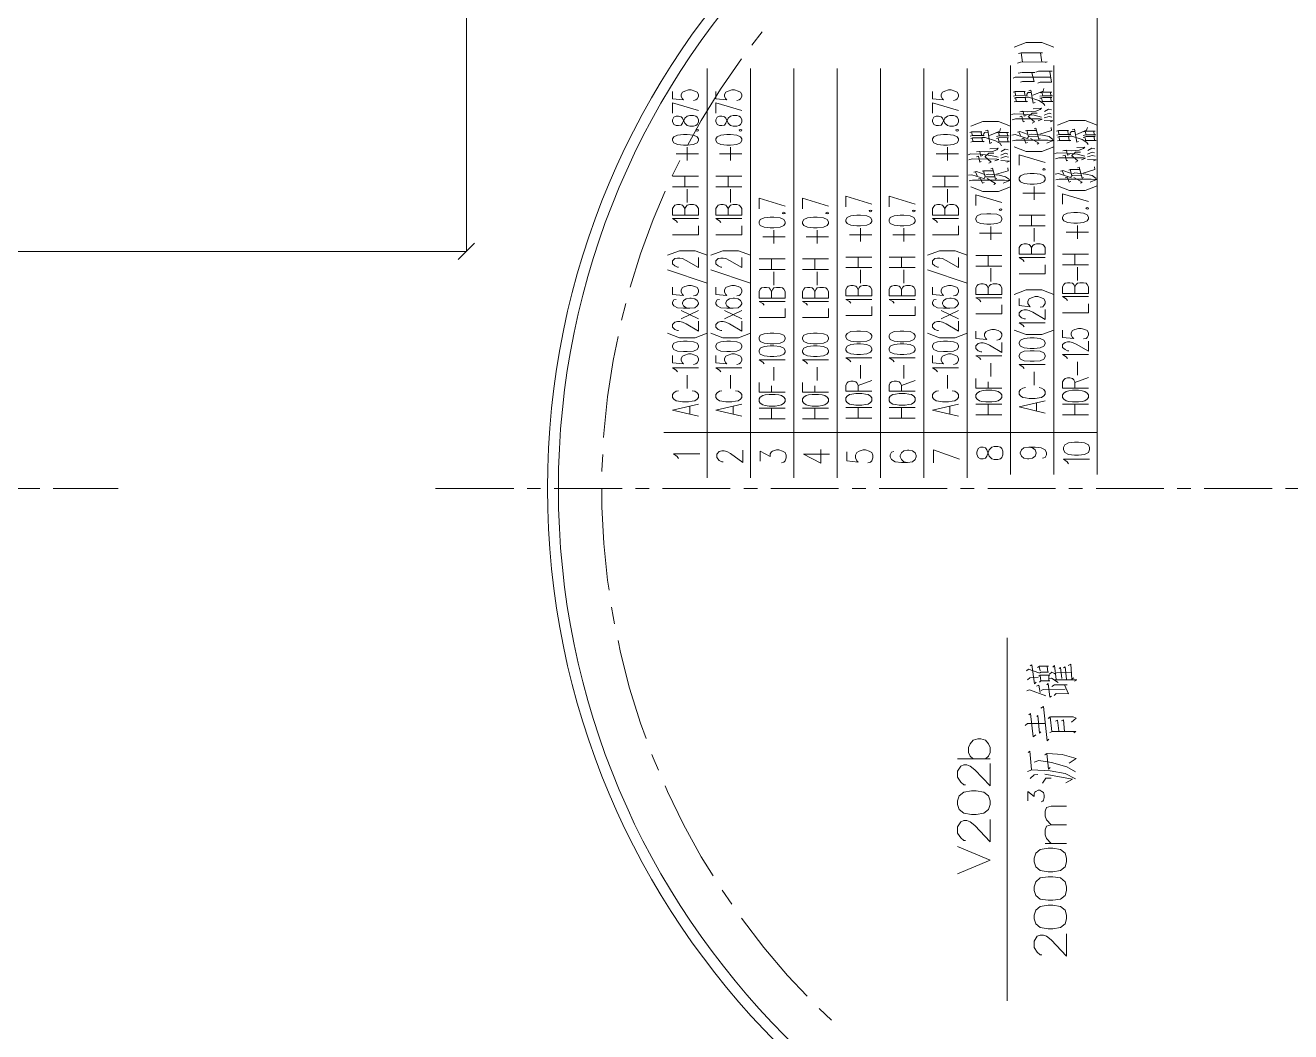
# Model space of a CAD drawing. Header units: millimetres. Extents: x 261 to 114907, y 32 to 1998430.
# Drawn here: x 53020 to 64702, y 1943283 to 1952578 of the extents above; entities that cross this region are included whole.
import ezdxf

# ---------------------------------------------------------------- set-up
doc = ezdxf.new("R2010")
doc.units = ezdxf.units.MM

msp = doc.modelspace()

# ---------------------------------------------------------------- linework, layer by layer
at = {"color": 0, "lineweight": 0}
for points in [[(62916, 1952208), (62916, 1956822)], [(57092, 1954542), (57092, 1950488)], [(59823, 1952518), (59727, 1952393)], [(62516, 1952376), (62405, 1952419), (62260, 1952419), (62150, 1952376)], [(59631, 1952268), (59439, 1951989), (59261, 1951700), (59134, 1951469)], [(62226, 1952237), (62213, 1952323), (62188, 1952317), (62216, 1952323), (62412, 1952323), (62393, 1952323), (62405, 1952239)], [(59315, 1948399), (59315, 1952179)], [(59715, 1948399), (59715, 1952179)], [(60115, 1948399), (60115, 1952179)], [(60515, 1948399), (60515, 1952179)], [(60915, 1948399), (60915, 1952179)], [(61315, 1948399), (61315, 1952179)], [(61715, 1948399), (61715, 1952179)], [(62116, 1948429), (62116, 1952208)], [(62207, 1952239), (62179, 1952229)], [(62223, 1952143), (62185, 1952136)], [(62207, 1952239), (62453, 1952241), (62440, 1952235)], [(62223, 1952143), (62339, 1952141)], [(62226, 1952060), (62333, 1952060), (62314, 1952140)], [(62349, 1952144), (62374, 1952153), (62500, 1952153)], [(62478, 1952150), (62494, 1952054)], [(62516, 1948429), (62516, 1952208)], [(62916, 1948429), (62916, 1952208)], [(62141, 1952089), (62160, 1952098), (62481, 1952098)], [(62226, 1952060), (62207, 1952054)], [(62390, 1952054), (62367, 1952045)], [(62390, 1952054), (62494, 1952054)], [(58995, 1951966), (58995, 1951899), (59098, 1951889), (59086, 1951899), (59075, 1951920), (59075, 1951940), (59086, 1951961), (59109, 1951971), (59143, 1951981), (59166, 1951981), (59200, 1951971), (59223, 1951961), (59235, 1951940), (59235, 1951920), (59223, 1951899), (59212, 1951889), (59189, 1951884)], [(59395, 1951966), (59395, 1951899), (59498, 1951889), (59486, 1951899), (59475, 1951920), (59475, 1951940), (59486, 1951961), (59509, 1951971), (59544, 1951981), (59566, 1951981), (59601, 1951971), (59624, 1951961), (59635, 1951940), (59635, 1951920), (59624, 1951899), (59612, 1951889), (59589, 1951884)], [(61395, 1951966), (61395, 1951899), (61498, 1951889), (61487, 1951899), (61475, 1951920), (61475, 1951940), (61487, 1951961), (61510, 1951971), (61544, 1951981), (61567, 1951981), (61601, 1951971), (61624, 1951961), (61635, 1951940), (61635, 1951920), (61624, 1951899), (61612, 1951889), (61590, 1951884)], [(62157, 1951964), (62141, 1951960), (62160, 1951966), (62251, 1951966), (62244, 1951966), (62248, 1951932)], [(62166, 1951930), (62144, 1951925)], [(62163, 1951908), (62150, 1951905), (62166, 1951911), (62257, 1951911), (62251, 1951911), (62257, 1951878)], [(62157, 1951964), (62166, 1951929)], [(62163, 1951908), (62172, 1951875)], [(62166, 1951930), (62273, 1951932), (62263, 1951929)], [(62282, 1951914), (62251, 1951914)], [(62263, 1951940), (62279, 1951957), (62304, 1951956)], [(62282, 1951914), (62377, 1951882), (62421, 1951857), (62434, 1951837)], [(62342, 1951865), (62326, 1951858), (62304, 1951979), (62285, 1951973)], [(62323, 1951932), (62418, 1951970), (62424, 1951995)], [(62412, 1951928), (62386, 1951922)], [(62402, 1951906), (62386, 1951904), (62415, 1951912), (62497, 1951911), (62487, 1951909), (62491, 1951875)], [(62415, 1951926), (62405, 1951957), (62390, 1951954), (62412, 1951959), (62497, 1951959), (62484, 1951959), (62487, 1951928)], [(62402, 1951906), (62412, 1951874)], [(62412, 1951928), (62503, 1951928), (62487, 1951923)], [(58995, 1951765), (58995, 1951863), (59235, 1951791)], [(59395, 1951765), (59395, 1951863), (59635, 1951791)], [(61395, 1951765), (61395, 1951863), (61635, 1951791)], [(62166, 1951875), (62150, 1951871)], [(62166, 1951875), (62273, 1951875), (62263, 1951872)], [(62260, 1951745), (62241, 1951739), (62232, 1951783), (62201, 1951780), (62229, 1951784), (62276, 1951780), (62349, 1951784), (62390, 1951800), (62402, 1951814), (62326, 1951808)], [(62506, 1951874), (62405, 1951874)], [(62431, 1951782), (62465, 1951804), (62494, 1951797)], [(62116, 1951646), (62005, 1951688), (61860, 1951688), (61750, 1951646)], [(62150, 1951760), (62125, 1951753)], [(62163, 1951715), (62131, 1951706)], [(62150, 1951760), (62235, 1951758), (62333, 1951748), (62402, 1951730)], [(62163, 1951715), (62390, 1951714), (62409, 1951711), (62371, 1951696)], [(62244, 1951691), (62232, 1951685), (62220, 1951739), (62201, 1951733)], [(62336, 1951685), (62279, 1951736)], [(62317, 1951767), (62285, 1951740)], [(62317, 1951767), (62361, 1951766)], [(62336, 1951685), (62317, 1951675)], [(62472, 1951767), (62427, 1951749)], [(62472, 1951736), (62427, 1951722)], [(62506, 1951695), (62427, 1951699)], [(62472, 1951767), (62491, 1951759)], [(62472, 1951736), (62497, 1951729)], [(62506, 1951695), (62481, 1951685)], [(62916, 1951656), (62805, 1951698), (62660, 1951698), (62550, 1951656)], [(61756, 1951594), (61741, 1951589), (61760, 1951595), (61851, 1951595), (61845, 1951595), (61848, 1951561)], [(61766, 1951560), (61744, 1951554)], [(61756, 1951594), (61766, 1951558)], [(61766, 1951560), (61873, 1951561), (61864, 1951558)], [(61864, 1951570), (61879, 1951587), (61905, 1951585)], [(61942, 1951495), (61926, 1951487), (61905, 1951608), (61886, 1951602)], [(61923, 1951561), (62018, 1951599), (62024, 1951625)], [(62011, 1951557), (61986, 1951551)], [(62015, 1951555), (62005, 1951587), (61989, 1951584), (62011, 1951588), (62097, 1951588), (62084, 1951588), (62087, 1951557)], [(62011, 1951557), (62103, 1951557), (62087, 1951553)], [(62160, 1951569), (62128, 1951564)], [(62160, 1951569), (62279, 1951529)], [(62207, 1951559), (62194, 1951594), (62179, 1951592), (62201, 1951597), (62270, 1951573)], [(62267, 1951606), (62254, 1951602), (62270, 1951606), (62358, 1951606)], [(62267, 1951606), (62282, 1951550)], [(62289, 1951550), (62273, 1951543)], [(62311, 1951574), (62289, 1951567)], [(62289, 1951550), (62371, 1951549)], [(62311, 1951574), (62412, 1951564), (62472, 1951550), (62506, 1951524)], [(62377, 1951527), (62349, 1951628), (62333, 1951623)], [(62386, 1951573), (62494, 1951606), (62491, 1951633)], [(62556, 1951604), (62541, 1951600), (62559, 1951605), (62651, 1951605), (62645, 1951605), (62648, 1951571)], [(62566, 1951570), (62544, 1951564)], [(62563, 1951547), (62550, 1951545), (62566, 1951550), (62657, 1951550), (62651, 1951550), (62657, 1951518)], [(62556, 1951604), (62566, 1951569)], [(62563, 1951547), (62572, 1951515)], [(62566, 1951570), (62673, 1951571), (62664, 1951569)], [(62683, 1951553), (62651, 1951553)], [(62664, 1951580), (62679, 1951597), (62705, 1951596)], [(62683, 1951553), (62777, 1951522), (62821, 1951496), (62834, 1951477)], [(62742, 1951505), (62727, 1951498), (62705, 1951618), (62686, 1951613)], [(62724, 1951571), (62818, 1951610), (62825, 1951635)], [(62812, 1951567), (62787, 1951561)], [(62802, 1951546), (62787, 1951543), (62815, 1951552), (62897, 1951550), (62887, 1951549), (62890, 1951515)], [(62815, 1951566), (62806, 1951597), (62790, 1951594), (62812, 1951599), (62897, 1951599), (62884, 1951599), (62887, 1951567)], [(62802, 1951546), (62812, 1951513)], [(62812, 1951567), (62903, 1951567), (62887, 1951563)], [(59132, 1951328), (59132, 1951452)], [(59532, 1951328), (59532, 1951452)], [(61533, 1951328), (61533, 1951452)], [(61763, 1951537), (61750, 1951534), (61766, 1951540), (61857, 1951540), (61851, 1951540), (61857, 1951507)], [(61766, 1951505), (61750, 1951500)], [(61763, 1951537), (61772, 1951505)], [(61766, 1951505), (61873, 1951505), (61864, 1951502)], [(61860, 1951374), (61842, 1951368), (61832, 1951412), (61801, 1951409), (61829, 1951414), (61876, 1951409), (61948, 1951414), (61989, 1951429), (62002, 1951443), (61926, 1951438)], [(61883, 1951543), (61851, 1951543)], [(61883, 1951543), (61977, 1951511), (62021, 1951486), (62034, 1951466)], [(62002, 1951536), (61986, 1951533), (62015, 1951541), (62097, 1951540), (62087, 1951539), (62090, 1951505)], [(62002, 1951536), (62011, 1951503)], [(62106, 1951503), (62005, 1951503)], [(62030, 1951411), (62065, 1951433), (62093, 1951427)], [(62166, 1951518), (62134, 1951512)], [(62150, 1951455), (62260, 1951414), (62405, 1951414), (62516, 1951455)], [(62166, 1951518), (62459, 1951518), (62509, 1951515), (62450, 1951490)], [(62273, 1951495), (62257, 1951490), (62238, 1951535), (62220, 1951530)], [(62377, 1951488), (62301, 1951532)], [(62377, 1951488), (62361, 1951480)], [(62377, 1951527), (62390, 1951533)], [(62566, 1951515), (62550, 1951511)], [(62566, 1951515), (62673, 1951515), (62664, 1951512)], [(62660, 1951384), (62642, 1951379), (62632, 1951423), (62600, 1951420), (62629, 1951424), (62676, 1951420), (62749, 1951424), (62790, 1951440), (62802, 1951454), (62727, 1951448)], [(62906, 1951513), (62806, 1951513)], [(62831, 1951421), (62865, 1951444), (62893, 1951437)], [(59062, 1951329), (58993, 1951188)], [(59029, 1951390), (59235, 1951390)], [(59429, 1951390), (59635, 1951390)], [(61430, 1951390), (61635, 1951390)], [(61750, 1951390), (61725, 1951383)], [(61763, 1951344), (61731, 1951336)], [(61750, 1951390), (61835, 1951387), (61933, 1951377), (62002, 1951360)], [(61763, 1951344), (61989, 1951343), (62008, 1951340), (61970, 1951326)], [(61845, 1951320), (61832, 1951315), (61819, 1951368), (61801, 1951363)], [(61936, 1951315), (61879, 1951365)], [(61917, 1951397), (61886, 1951370)], [(61917, 1951397), (61961, 1951396)], [(61936, 1951315), (61917, 1951305)], [(62071, 1951397), (62027, 1951378)], [(62071, 1951365), (62027, 1951352)], [(62106, 1951324), (62027, 1951329)], [(62071, 1951397), (62090, 1951388)], [(62071, 1951365), (62097, 1951359)], [(62106, 1951324), (62081, 1951315)], [(62195, 1951286), (62195, 1951383), (62435, 1951312)], [(62550, 1951400), (62525, 1951393)], [(62563, 1951355), (62531, 1951346)], [(62550, 1951400), (62635, 1951397), (62733, 1951387), (62802, 1951370)], [(62563, 1951355), (62790, 1951353), (62809, 1951350), (62771, 1951336)], [(62645, 1951330), (62632, 1951325), (62619, 1951379), (62600, 1951373)], [(62736, 1951325), (62679, 1951376)], [(62717, 1951407), (62686, 1951380)], [(62717, 1951407), (62761, 1951405)], [(62736, 1951325), (62717, 1951315)], [(62871, 1951407), (62828, 1951389)], [(62871, 1951376), (62828, 1951362)], [(62906, 1951335), (62828, 1951339)], [(62871, 1951407), (62890, 1951399)], [(62871, 1951376), (62897, 1951369)], [(62906, 1951335), (62881, 1951325)], [(61760, 1951198), (61728, 1951194)], [(61760, 1951198), (61879, 1951159)], [(61807, 1951188), (61794, 1951224), (61778, 1951221), (61801, 1951227), (61870, 1951203)], [(61867, 1951235), (61854, 1951231), (61870, 1951235), (61958, 1951235)], [(61867, 1951235), (61883, 1951180)], [(61911, 1951204), (61889, 1951197)], [(61911, 1951204), (62011, 1951194), (62071, 1951180), (62106, 1951153)], [(61977, 1951156), (61948, 1951258), (61933, 1951252)], [(61986, 1951203), (62093, 1951235), (62090, 1951262)], [(62559, 1951209), (62528, 1951204)], [(62559, 1951209), (62679, 1951169)], [(62607, 1951199), (62594, 1951234), (62578, 1951231), (62600, 1951237), (62670, 1951213)], [(62667, 1951246), (62654, 1951241), (62670, 1951246), (62758, 1951246)], [(62667, 1951246), (62683, 1951190)], [(62711, 1951214), (62689, 1951207)], [(62711, 1951214), (62812, 1951204), (62871, 1951190), (62906, 1951163)], [(62777, 1951166), (62749, 1951268), (62733, 1951262)], [(62787, 1951213), (62893, 1951246), (62890, 1951272)], [(58995, 1951184), (59235, 1951184)], [(59235, 1951086), (58995, 1951086)], [(59109, 1951086), (59109, 1951184)], [(59395, 1951184), (59635, 1951184)], [(59635, 1951086), (59395, 1951086)], [(59509, 1951086), (59509, 1951184)], [(61395, 1951184), (61635, 1951184)], [(61635, 1951086), (61395, 1951086)], [(61510, 1951086), (61510, 1951184)], [(61766, 1951147), (61734, 1951142)], [(61750, 1951085), (61860, 1951043), (62005, 1951043), (62116, 1951085)], [(61766, 1951147), (62059, 1951147), (62109, 1951144), (62049, 1951119)], [(61873, 1951125), (61857, 1951119), (61838, 1951164), (61819, 1951160)], [(61889, 1951180), (61873, 1951173)], [(61889, 1951180), (61970, 1951178)], [(61977, 1951118), (61901, 1951162)], [(61977, 1951118), (61961, 1951109)], [(61977, 1951156), (61989, 1951163)], [(62333, 1950967), (62333, 1951090)], [(62566, 1951158), (62535, 1951152)], [(62550, 1951095), (62660, 1951053), (62805, 1951053), (62916, 1951095)], [(62566, 1951158), (62859, 1951158), (62909, 1951155), (62850, 1951129)], [(62673, 1951135), (62657, 1951129), (62638, 1951175), (62619, 1951170)], [(62689, 1951190), (62673, 1951183)], [(62689, 1951190), (62771, 1951189)], [(62777, 1951128), (62701, 1951172)], [(62777, 1951128), (62761, 1951119)], [(62777, 1951166), (62790, 1951173)], [(58927, 1951045), (58816, 1950785), (58699, 1950467), (58604, 1950161)], [(59132, 1950942), (59132, 1951066)], [(59532, 1950942), (59532, 1951066)], [(59795, 1950882), (59795, 1950980), (60035, 1950908)], [(60195, 1950882), (60195, 1950980), (60435, 1950908)], [(60595, 1950901), (60595, 1950999), (60835, 1950927)], [(60995, 1950901), (60995, 1950999), (61235, 1950927)], [(61533, 1950942), (61533, 1951066)], [(61795, 1950915), (61795, 1951013), (62036, 1950941)], [(62230, 1951029), (62435, 1951029)], [(62596, 1950925), (62596, 1951023), (62836, 1950951)], [(59235, 1950824), (58995, 1950824), (58995, 1950886), (59006, 1950906), (59018, 1950916), (59041, 1950922), (59063, 1950922), (59086, 1950916), (59098, 1950906), (59109, 1950886), (59109, 1950824)], [(59109, 1950886), (59120, 1950906), (59132, 1950916), (59155, 1950922), (59189, 1950922), (59212, 1950916), (59223, 1950906), (59235, 1950886), (59235, 1950824)], [(59635, 1950824), (59395, 1950824), (59395, 1950886), (59406, 1950906), (59418, 1950916), (59441, 1950922), (59463, 1950922), (59486, 1950916), (59498, 1950906), (59509, 1950886), (59509, 1950824)], [(59509, 1950886), (59521, 1950906), (59532, 1950916), (59555, 1950922), (59589, 1950922), (59612, 1950916), (59624, 1950906), (59635, 1950886), (59635, 1950824)], [(61635, 1950824), (61395, 1950824), (61395, 1950886), (61407, 1950906), (61418, 1950916), (61441, 1950922), (61464, 1950922), (61487, 1950916), (61498, 1950906), (61510, 1950886), (61510, 1950824)], [(61510, 1950886), (61521, 1950906), (61533, 1950916), (61555, 1950922), (61590, 1950922), (61612, 1950916), (61624, 1950906), (61635, 1950886), (61635, 1950824)], [(59041, 1950757), (59029, 1950772), (58995, 1950793), (59235, 1950793)], [(58995, 1950644), (59235, 1950644), (59235, 1950726)], [(59441, 1950757), (59429, 1950772), (59395, 1950793), (59635, 1950793)], [(59395, 1950644), (59635, 1950644), (59635, 1950726)], [(61441, 1950757), (61430, 1950772), (61395, 1950793), (61635, 1950793)], [(61395, 1950644), (61635, 1950644), (61635, 1950726)], [(62195, 1950823), (62435, 1950823)], [(62310, 1950725), (62310, 1950823)], [(62733, 1950607), (62733, 1950730)], [(59829, 1950625), (60035, 1950625)], [(59932, 1950563), (59932, 1950687)], [(60230, 1950625), (60435, 1950625)], [(60332, 1950563), (60332, 1950687)], [(60629, 1950644), (60835, 1950644)], [(60732, 1950582), (60732, 1950705)], [(61029, 1950644), (61235, 1950644)], [(61132, 1950582), (61132, 1950705)], [(61830, 1950658), (62036, 1950658)], [(61933, 1950596), (61933, 1950720)], [(62435, 1950725), (62195, 1950725)], [(62333, 1950581), (62333, 1950705)], [(62630, 1950668), (62836, 1950668)], [(57017, 1950415), (57167, 1950565)], [(59315, 1950454), (59204, 1950496), (59060, 1950496), (58949, 1950454)], [(59715, 1950454), (59604, 1950496), (59459, 1950496), (59349, 1950454)], [(61715, 1950454), (61605, 1950496), (61460, 1950496), (61349, 1950454)], [(62435, 1950463), (62195, 1950463), (62195, 1950525), (62207, 1950545), (62218, 1950555), (62241, 1950560), (62264, 1950560), (62287, 1950555), (62298, 1950545), (62310, 1950525), (62310, 1950463)], [(62310, 1950525), (62321, 1950545), (62333, 1950555), (62356, 1950560), (62390, 1950560), (62413, 1950555), (62424, 1950545), (62435, 1950525), (62435, 1950463)], [(45589, 1950490), (57092, 1950490)], [(59052, 1950345), (59041, 1950345), (59018, 1950356), (58995, 1950376), (58995, 1950402), (59018, 1950423), (59041, 1950428), (59063, 1950428), (59086, 1950423), (59120, 1950407), (59235, 1950340), (59235, 1950433)], [(59452, 1950345), (59441, 1950345), (59418, 1950356), (59395, 1950376), (59395, 1950402), (59418, 1950423), (59441, 1950428), (59463, 1950428), (59486, 1950423), (59521, 1950407), (59635, 1950340), (59635, 1950433)], [(59795, 1950420), (60035, 1950420)], [(59909, 1950322), (59909, 1950420)], [(60195, 1950420), (60435, 1950420)], [(60309, 1950322), (60309, 1950420)], [(60595, 1950438), (60835, 1950438)], [(60710, 1950340), (60710, 1950438)], [(60995, 1950438), (61235, 1950438)], [(61109, 1950340), (61109, 1950438)], [(61452, 1950345), (61441, 1950345), (61418, 1950356), (61395, 1950376), (61395, 1950402), (61418, 1950423), (61441, 1950428), (61464, 1950428), (61487, 1950423), (61521, 1950407), (61635, 1950340), (61635, 1950433)], [(61795, 1950452), (62036, 1950452)], [(61910, 1950354), (61910, 1950452)], [(62241, 1950396), (62230, 1950411), (62195, 1950432), (62435, 1950432)], [(62596, 1950463), (62836, 1950463)], [(62710, 1950365), (62710, 1950463)], [(59315, 1950196), (58949, 1950320)], [(59715, 1950196), (59349, 1950320)], [(60035, 1950322), (59795, 1950322)], [(59932, 1950178), (59932, 1950301)], [(60435, 1950322), (60195, 1950322)], [(60332, 1950178), (60332, 1950301)], [(60835, 1950340), (60595, 1950340)], [(60732, 1950196), (60732, 1950320)], [(61235, 1950340), (60995, 1950340)], [(61132, 1950196), (61132, 1950320)], [(61715, 1950196), (61349, 1950320)], [(62036, 1950354), (61795, 1950354)], [(61933, 1950211), (61933, 1950334)], [(62195, 1950283), (62435, 1950283), (62435, 1950365)], [(62836, 1950365), (62596, 1950365)], [(62733, 1950221), (62733, 1950344)], [(58995, 1950161), (58995, 1950093), (59098, 1950083), (59086, 1950093), (59075, 1950114), (59075, 1950135), (59086, 1950155), (59109, 1950166), (59143, 1950176), (59166, 1950176), (59200, 1950166), (59223, 1950155), (59235, 1950135), (59235, 1950114), (59223, 1950093), (59212, 1950083), (59189, 1950078)], [(59395, 1950161), (59395, 1950093), (59498, 1950083), (59486, 1950093), (59475, 1950114), (59475, 1950135), (59486, 1950155), (59509, 1950166), (59544, 1950176), (59566, 1950176), (59601, 1950166), (59624, 1950155), (59635, 1950135), (59635, 1950114), (59624, 1950093), (59612, 1950083), (59589, 1950078)], [(60035, 1950059), (59795, 1950059), (59795, 1950121), (59806, 1950142), (59818, 1950152), (59841, 1950157), (59864, 1950157), (59887, 1950152), (59898, 1950142), (59909, 1950121), (59909, 1950059)], [(59909, 1950121), (59921, 1950142), (59932, 1950152), (59955, 1950157), (59989, 1950157), (60012, 1950152), (60024, 1950142), (60035, 1950121), (60035, 1950059)], [(60435, 1950059), (60195, 1950059), (60195, 1950121), (60207, 1950142), (60218, 1950152), (60241, 1950157), (60264, 1950157), (60286, 1950152), (60298, 1950142), (60309, 1950121), (60309, 1950059)], [(60309, 1950121), (60321, 1950142), (60332, 1950152), (60355, 1950157), (60389, 1950157), (60412, 1950152), (60424, 1950142), (60435, 1950121), (60435, 1950059)], [(60835, 1950078), (60595, 1950078), (60595, 1950139), (60607, 1950160), (60618, 1950170), (60641, 1950176), (60664, 1950176), (60687, 1950170), (60698, 1950160), (60710, 1950139), (60710, 1950078)], [(60710, 1950139), (60721, 1950160), (60732, 1950170), (60755, 1950176), (60789, 1950176), (60812, 1950170), (60824, 1950160), (60835, 1950139), (60835, 1950078)], [(61235, 1950078), (60995, 1950078), (60995, 1950139), (61006, 1950160), (61018, 1950170), (61041, 1950176), (61064, 1950176), (61087, 1950170), (61098, 1950160), (61109, 1950139), (61109, 1950078)], [(61109, 1950139), (61121, 1950160), (61132, 1950170), (61155, 1950176), (61190, 1950176), (61212, 1950170), (61224, 1950160), (61235, 1950139), (61235, 1950078)], [(61395, 1950161), (61395, 1950093), (61498, 1950083), (61487, 1950093), (61475, 1950114), (61475, 1950135), (61487, 1950155), (61510, 1950166), (61544, 1950176), (61567, 1950176), (61601, 1950166), (61624, 1950155), (61635, 1950135), (61635, 1950114), (61624, 1950093), (61612, 1950083), (61590, 1950078)], [(62036, 1950092), (61795, 1950092), (61795, 1950154), (61807, 1950175), (61818, 1950185), (61841, 1950190), (61864, 1950190), (61887, 1950185), (61898, 1950175), (61910, 1950154), (61910, 1950092)], [(61910, 1950154), (61921, 1950175), (61933, 1950185), (61955, 1950190), (61990, 1950190), (62013, 1950185), (62024, 1950175), (62036, 1950154), (62036, 1950092)], [(62836, 1950102), (62596, 1950102), (62596, 1950164), (62607, 1950185), (62619, 1950195), (62641, 1950200), (62664, 1950200), (62687, 1950195), (62699, 1950185), (62710, 1950164), (62710, 1950102)], [(62710, 1950164), (62722, 1950185), (62733, 1950195), (62756, 1950200), (62790, 1950200), (62813, 1950195), (62824, 1950185), (62836, 1950164), (62836, 1950102)], [(59155, 1949965), (59120, 1949970), (59098, 1949986), (59086, 1950006), (59086, 1950016), (59098, 1950037), (59120, 1950052), (59155, 1950058), (59166, 1950058), (59200, 1950052), (59223, 1950037), (59235, 1950016), (59235, 1950006), (59223, 1949986), (59200, 1949970), (59155, 1949965), (59098, 1949965), (59041, 1949970), (59006, 1949986), (58995, 1950006), (58995, 1950021), (59006, 1950042), (59029, 1950047)], [(59555, 1949965), (59521, 1949970), (59498, 1949986), (59486, 1950006), (59486, 1950016), (59498, 1950037), (59521, 1950052), (59555, 1950058), (59566, 1950058), (59601, 1950052), (59624, 1950037), (59635, 1950016), (59635, 1950006), (59624, 1949986), (59601, 1949970), (59555, 1949965), (59498, 1949965), (59441, 1949970), (59406, 1949986), (59395, 1950006), (59395, 1950021), (59406, 1950042), (59429, 1950047)], [(59841, 1949992), (59829, 1950008), (59795, 1950028), (60035, 1950028)], [(60241, 1949992), (60230, 1950008), (60195, 1950028), (60435, 1950028)], [(60641, 1950011), (60629, 1950027), (60595, 1950047), (60835, 1950047)], [(61041, 1950011), (61029, 1950027), (60995, 1950047), (61235, 1950047)], [(61555, 1949965), (61521, 1949970), (61498, 1949986), (61487, 1950006), (61487, 1950016), (61498, 1950037), (61521, 1950052), (61555, 1950058), (61567, 1950058), (61601, 1950052), (61624, 1950037), (61635, 1950016), (61635, 1950006), (61624, 1949986), (61601, 1949970), (61555, 1949965), (61498, 1949965), (61441, 1949970), (61407, 1949986), (61395, 1950006), (61395, 1950021), (61407, 1950042), (61430, 1950047)], [(61841, 1950025), (61830, 1950041), (61795, 1950061), (62036, 1950061)], [(62516, 1950092), (62405, 1950135), (62260, 1950135), (62150, 1950092)], [(62195, 1950056), (62195, 1949989), (62298, 1949979), (62287, 1949989), (62276, 1950010), (62276, 1950031), (62287, 1950052), (62310, 1950061), (62344, 1950072), (62367, 1950072), (62401, 1950061), (62424, 1950052), (62435, 1950031), (62435, 1950010), (62424, 1949989), (62413, 1949979), (62390, 1949974)], [(62641, 1950036), (62630, 1950051), (62596, 1950072), (62836, 1950072)], [(58564, 1950008), (58525, 1949856)], [(59235, 1949867), (59075, 1949944)], [(59075, 1949867), (59235, 1949944)], [(59635, 1949867), (59475, 1949944)], [(59475, 1949867), (59635, 1949944)], [(59795, 1949879), (60035, 1949879), (60035, 1949961)], [(60195, 1949879), (60435, 1949879), (60435, 1949961)], [(60595, 1949898), (60835, 1949898), (60835, 1949980)], [(60995, 1949898), (61235, 1949898), (61235, 1949980)], [(61635, 1949867), (61475, 1949944)], [(61475, 1949867), (61635, 1949944)], [(61795, 1949912), (62036, 1949912), (62036, 1949995)], [(62253, 1949866), (62241, 1949866), (62218, 1949877), (62195, 1949897), (62195, 1949923), (62218, 1949943), (62241, 1949949), (62264, 1949949), (62287, 1949943), (62321, 1949928), (62435, 1949861), (62435, 1949954)], [(62596, 1949923), (62836, 1949923), (62836, 1950005)], [(59052, 1949759), (59041, 1949759), (59018, 1949769), (58995, 1949790), (58995, 1949816), (59018, 1949837), (59041, 1949841), (59063, 1949841), (59086, 1949837), (59120, 1949821), (59235, 1949754), (59235, 1949846)], [(59452, 1949759), (59441, 1949759), (59418, 1949769), (59395, 1949790), (59395, 1949816), (59418, 1949837), (59441, 1949841), (59463, 1949841), (59486, 1949837), (59521, 1949821), (59635, 1949754), (59635, 1949846)], [(61452, 1949759), (61441, 1949759), (61418, 1949769), (61395, 1949790), (61395, 1949816), (61418, 1949837), (61441, 1949841), (61464, 1949841), (61487, 1949837), (61521, 1949821), (61635, 1949754), (61635, 1949846)], [(62241, 1949794), (62230, 1949809), (62195, 1949830), (62435, 1949830)], [(58492, 1949703), (58446, 1949481), (58396, 1949146), (58361, 1948808), (58359, 1948770)], [(58949, 1949734), (59060, 1949691), (59204, 1949691), (59315, 1949734)], [(59349, 1949734), (59459, 1949691), (59604, 1949691), (59715, 1949734)], [(61349, 1949734), (61460, 1949691), (61605, 1949691), (61715, 1949734)], [(61795, 1949753), (61795, 1949686), (61898, 1949676), (61887, 1949686), (61876, 1949706), (61876, 1949727), (61887, 1949748), (61910, 1949758), (61944, 1949768), (61967, 1949768), (62001, 1949758), (62024, 1949748), (62036, 1949727), (62036, 1949706), (62024, 1949686), (62013, 1949676), (61990, 1949671)], [(62150, 1949763), (62260, 1949721), (62405, 1949721), (62516, 1949763)], [(62596, 1949763), (62596, 1949696), (62699, 1949686), (62687, 1949696), (62675, 1949717), (62675, 1949737), (62687, 1949758), (62710, 1949768), (62744, 1949778), (62767, 1949778), (62801, 1949768), (62824, 1949758), (62836, 1949737), (62836, 1949717), (62824, 1949696), (62813, 1949686), (62790, 1949681)], [(61852, 1949562), (61841, 1949562), (61818, 1949573), (61795, 1949593), (61795, 1949619), (61818, 1949640), (61841, 1949645), (61864, 1949645), (61887, 1949640), (61921, 1949624), (62036, 1949557), (62036, 1949650)], [(62653, 1949573), (62641, 1949573), (62619, 1949583), (62596, 1949603), (62596, 1949629), (62619, 1949650), (62641, 1949655), (62664, 1949655), (62687, 1949650), (62722, 1949634), (62836, 1949568), (62836, 1949660)], [(58995, 1949528), (58995, 1949461), (59098, 1949450), (59086, 1949461), (59075, 1949481), (59075, 1949502), (59086, 1949522), (59109, 1949533), (59143, 1949543), (59166, 1949543), (59200, 1949533), (59223, 1949522), (59235, 1949502), (59235, 1949481), (59223, 1949461), (59212, 1949450), (59189, 1949445)], [(59395, 1949528), (59395, 1949461), (59498, 1949450), (59486, 1949461), (59475, 1949481), (59475, 1949502), (59486, 1949522), (59509, 1949533), (59544, 1949543), (59566, 1949543), (59601, 1949533), (59624, 1949522), (59635, 1949502), (59635, 1949481), (59624, 1949461), (59612, 1949450), (59589, 1949445)], [(59841, 1949452), (59829, 1949468), (59795, 1949488), (60035, 1949488)], [(60241, 1949452), (60230, 1949468), (60195, 1949488), (60435, 1949488)], [(60641, 1949471), (60629, 1949486), (60595, 1949507), (60835, 1949507)], [(61041, 1949471), (61029, 1949486), (60995, 1949507), (61235, 1949507)], [(61395, 1949528), (61395, 1949461), (61498, 1949450), (61487, 1949461), (61475, 1949481), (61475, 1949502), (61487, 1949522), (61510, 1949533), (61544, 1949543), (61567, 1949543), (61601, 1949533), (61624, 1949522), (61635, 1949502), (61635, 1949481), (61624, 1949461), (61612, 1949450), (61590, 1949445)], [(61841, 1949490), (61830, 1949506), (61795, 1949526), (62036, 1949526)], [(61933, 1949336), (61933, 1949459)], [(62241, 1949408), (62230, 1949424), (62195, 1949444), (62435, 1949444)], [(62641, 1949501), (62630, 1949516), (62596, 1949537), (62836, 1949537)], [(62733, 1949347), (62733, 1949470)], [(59041, 1949378), (59029, 1949394), (58995, 1949415), (59235, 1949415)], [(59132, 1949224), (59132, 1949347)], [(59441, 1949378), (59429, 1949394), (59395, 1949415), (59635, 1949415)], [(59532, 1949224), (59532, 1949347)], [(59932, 1949298), (59932, 1949422)], [(60332, 1949298), (60332, 1949422)], [(60732, 1949316), (60732, 1949440)], [(61132, 1949316), (61132, 1949440)], [(61441, 1949378), (61430, 1949394), (61395, 1949415), (61635, 1949415)], [(61533, 1949224), (61533, 1949347)], [(62333, 1949254), (62333, 1949378)], [(62710, 1949279), (62836, 1949326)], [(60035, 1949190), (59795, 1949190), (59795, 1949278)], [(59909, 1949190), (59909, 1949247)], [(60435, 1949190), (60195, 1949190), (60195, 1949278)], [(60309, 1949190), (60309, 1949247)], [(60835, 1949198), (60595, 1949198), (60595, 1949255), (60607, 1949275), (60618, 1949286), (60641, 1949291), (60664, 1949291), (60687, 1949286), (60698, 1949275), (60710, 1949255), (60710, 1949198)], [(60710, 1949250), (60835, 1949296)], [(61235, 1949198), (60995, 1949198), (60995, 1949255), (61006, 1949275), (61018, 1949286), (61041, 1949291), (61064, 1949291), (61087, 1949286), (61098, 1949275), (61109, 1949255), (61109, 1949198)], [(61109, 1949250), (61235, 1949296)], [(62036, 1949228), (61795, 1949228), (61795, 1949316)], [(61910, 1949228), (61910, 1949284)], [(62253, 1949233), (62230, 1949228), (62207, 1949213), (62195, 1949197), (62195, 1949172), (62207, 1949156), (62230, 1949141), (62253, 1949136), (62287, 1949131), (62344, 1949131), (62379, 1949136), (62401, 1949141), (62424, 1949156), (62435, 1949172), (62435, 1949197), (62424, 1949213), (62401, 1949228), (62379, 1949233)], [(62836, 1949228), (62596, 1949228), (62596, 1949284), (62607, 1949305), (62619, 1949316), (62641, 1949321), (62664, 1949321), (62687, 1949316), (62699, 1949305), (62710, 1949284), (62710, 1949228)], [(59052, 1949203), (59029, 1949198), (59006, 1949183), (58995, 1949168), (58995, 1949142), (59006, 1949126), (59029, 1949111), (59052, 1949106), (59086, 1949100), (59143, 1949100), (59178, 1949106), (59200, 1949111), (59223, 1949126), (59235, 1949142), (59235, 1949168), (59223, 1949183), (59200, 1949198), (59178, 1949203)], [(59452, 1949203), (59429, 1949198), (59406, 1949183), (59395, 1949168), (59395, 1949142), (59406, 1949126), (59429, 1949111), (59452, 1949106), (59486, 1949100), (59544, 1949100), (59578, 1949106), (59601, 1949111), (59624, 1949126), (59635, 1949142), (59635, 1949168), (59624, 1949183), (59601, 1949198), (59578, 1949203)], [(61452, 1949203), (61430, 1949198), (61407, 1949183), (61395, 1949168), (61395, 1949142), (61407, 1949126), (61430, 1949111), (61452, 1949106), (61487, 1949100), (61544, 1949100), (61578, 1949106), (61601, 1949111), (61624, 1949126), (61635, 1949142), (61635, 1949168), (61624, 1949183), (61601, 1949198), (61578, 1949203)], [(62435, 1948997), (62195, 1949054), (62435, 1949110)], [(59235, 1948967), (58995, 1949023), (59235, 1949080)], [(59155, 1948988), (59155, 1949060)], [(59635, 1948967), (59395, 1949023), (59635, 1949080)], [(59555, 1948988), (59555, 1949060)], [(59795, 1949041), (60035, 1949041)], [(59909, 1948943), (59909, 1949041)], [(60195, 1949041), (60435, 1949041)], [(60309, 1948943), (60309, 1949041)], [(60595, 1949049), (60835, 1949049)], [(60710, 1948951), (60710, 1949049)], [(60995, 1949049), (61235, 1949049)], [(61109, 1948951), (61109, 1949049)], [(61635, 1948967), (61395, 1949023), (61635, 1949080)], [(61555, 1948988), (61555, 1949060)], [(61795, 1949079), (62036, 1949079)], [(62036, 1948981), (61795, 1948981)], [(61910, 1948981), (61910, 1949079)], [(62356, 1949017), (62356, 1949089)], [(62596, 1949079), (62836, 1949079)], [(62836, 1948981), (62596, 1948981)], [(62710, 1948981), (62710, 1949079)], [(60035, 1948943), (59795, 1948943)], [(60435, 1948943), (60195, 1948943)], [(60835, 1948951), (60595, 1948951)], [(61235, 1948951), (60995, 1948951)], [(62916, 1948817), (58915, 1948817)], [(59462, 1948547), (59450, 1948547), (59427, 1948560), (59404, 1948586), (59404, 1948617), (59427, 1948642), (59450, 1948649), (59473, 1948649), (59496, 1948642), (59531, 1948623), (59646, 1948541), (59646, 1948655)], [(59804, 1948551), (59804, 1948645), (59896, 1948595), (59896, 1948620), (59908, 1948639), (59919, 1948645), (59954, 1948658), (59977, 1948658), (60011, 1948645), (60034, 1948633), (60046, 1948608), (60046, 1948582), (60034, 1948557), (60023, 1948544), (60000, 1948538)], [(60446, 1948617), (60204, 1948617), (60365, 1948535), (60365, 1948661)], [(60604, 1948639), (60604, 1948557), (60708, 1948544), (60696, 1948557), (60685, 1948582), (60685, 1948608), (60696, 1948633), (60719, 1948645), (60754, 1948658), (60777, 1948658), (60812, 1948645), (60835, 1948633), (60846, 1948608), (60846, 1948582), (60835, 1948557), (60823, 1948544), (60800, 1948538)], [(61165, 1948541), (61131, 1948547), (61108, 1948567), (61097, 1948592), (61097, 1948605), (61108, 1948630), (61131, 1948649), (61165, 1948655), (61177, 1948655), (61212, 1948649), (61235, 1948630), (61246, 1948605), (61246, 1948592), (61235, 1948567), (61212, 1948547), (61165, 1948541), (61108, 1948541), (61050, 1948547), (61016, 1948567), (61004, 1948592), (61004, 1948611), (61016, 1948636), (61039, 1948642)], [(61404, 1948538), (61404, 1948658), (61646, 1948570)], [(62412, 1948580), (62435, 1948587), (62447, 1948612), (62447, 1948631), (62435, 1948657), (62400, 1948676), (62343, 1948682), (62285, 1948682), (62239, 1948676), (62216, 1948657), (62204, 1948631), (62204, 1948625), (62216, 1948599), (62239, 1948580), (62274, 1948574), (62285, 1948574), (62320, 1948580), (62343, 1948599), (62354, 1948625), (62354, 1948631), (62343, 1948657), (62320, 1948676), (62285, 1948682)], [(58352, 1948614), (58344, 1948469), (58344, 1948457)], [(59050, 1948576), (59038, 1948595), (59004, 1948620), (59246, 1948620)], [(62651, 1948527), (62639, 1948545), (62605, 1948571), (62846, 1948571)], [(53081, 1948300), (52415, 1948300)], [(53028, 1948300), (53153, 1948300)], [(53278, 1948300), (53876, 1948300)], [(56807, 1948300), (57529, 1948300)], [(57654, 1948300), (57778, 1948300)], [(57904, 1948300), (58529, 1948300)], [(58344, 1948300), (58344, 1948130), (58361, 1947791), (58396, 1947454), (58409, 1947360)], [(58654, 1948300), (58779, 1948300)], [(58904, 1948300), (59529, 1948300)], [(59654, 1948300), (59779, 1948300)], [(59904, 1948300), (60529, 1948300)], [(60654, 1948300), (60779, 1948300)], [(60904, 1948300), (61530, 1948300)], [(61655, 1948300), (61780, 1948300)], [(61905, 1948300), (62530, 1948300)], [(62655, 1948300), (62780, 1948300)], [(62905, 1948300), (63530, 1948300)], [(63655, 1948300), (63780, 1948300)], [(63905, 1948300), (64530, 1948300)], [(64655, 1948300), (64780, 1948300)], [(58433, 1947205), (58446, 1947118), (58460, 1947050)], [(58492, 1946896), (58514, 1946786), (58599, 1946457), (58699, 1946133), (58751, 1945991)], [(62086, 1943569), (62086, 1946920)], [(62353, 1946511), (62337, 1946495), (62313, 1946671), (62298, 1946662)], [(62388, 1946615), (62380, 1946656), (62364, 1946646), (62384, 1946659), (62467, 1946659), (62455, 1946659), (62459, 1946605)], [(62506, 1946649), (62522, 1946665)], [(62522, 1946665), (62538, 1946536)], [(62577, 1946646), (62565, 1946637)], [(62577, 1946646), (62589, 1946546)], [(62620, 1946653), (62605, 1946643)], [(62620, 1946653), (62632, 1946539)], [(62699, 1946552), (62683, 1946539), (62672, 1946678), (62648, 1946665)], [(62262, 1946615), (62282, 1946630), (62376, 1946599)], [(62294, 1946552), (62274, 1946533)], [(62294, 1946552), (62372, 1946555)], [(62388, 1946574), (62376, 1946568), (62388, 1946577), (62478, 1946577), (62471, 1946577), (62471, 1946524)], [(62396, 1946605), (62384, 1946596)], [(62396, 1946524), (62384, 1946511)], [(62388, 1946574), (62396, 1946524)], [(62396, 1946605), (62467, 1946605)], [(62396, 1946524), (62478, 1946524)], [(62494, 1946549), (62471, 1946546)], [(62498, 1946605), (62475, 1946584)], [(62494, 1946549), (62557, 1946508)], [(62498, 1946605), (62522, 1946593)], [(62518, 1946587), (62541, 1946599), (62683, 1946602)], [(62522, 1946533), (62727, 1946533), (62707, 1946521)], [(62290, 1946442), (62266, 1946432)], [(62290, 1946442), (62443, 1946385)], [(62376, 1946483), (62357, 1946473)], [(62376, 1946483), (62388, 1946416)], [(62416, 1946445), (62400, 1946435)], [(62416, 1946445), (62620, 1946448)], [(62494, 1946382), (62478, 1946372), (62463, 1946498), (62451, 1946486)], [(62498, 1946470), (62522, 1946486), (62640, 1946486)], [(62538, 1946407), (62518, 1946388)], [(62538, 1946407), (62652, 1946404), (62613, 1946486)], [(62471, 1945985), (62455, 1945969), (62419, 1946287), (62396, 1946272)], [(62349, 1946026), (62325, 1946007), (62301, 1946221), (62285, 1946209)], [(62396, 1946054), (62384, 1946041), (62368, 1946205), (62360, 1946193)], [(62482, 1946190), (62463, 1946177), (62487, 1946190), (62695, 1946190), (62723, 1946180), (62679, 1946142)], [(62482, 1946190), (62498, 1946057)], [(62274, 1946130), (62250, 1946111)], [(62274, 1946130), (62435, 1946130)], [(62502, 1946057), (62478, 1946048)], [(62502, 1946057), (62719, 1946057), (62699, 1946045)], [(62550, 1946161), (62530, 1946152)], [(62550, 1946161), (62561, 1946063)], [(62613, 1946057), (62605, 1946164), (62585, 1946155)], [(61770, 1945804), (61742, 1945827), (61728, 1945861), (61728, 1945907), (61742, 1945941), (61770, 1945976), (61813, 1945987), (61842, 1945987), (61885, 1945976), (61914, 1945941), (61928, 1945907), (61928, 1945861), (61914, 1945827), (61885, 1945804)], [(58805, 1945844), (58816, 1945814), (58865, 1945698)], [(62309, 1945704), (62294, 1945875), (62278, 1945862)], [(62467, 1945707), (62451, 1945853), (62432, 1945840), (62459, 1945853), (62593, 1945843), (62723, 1945808), (62656, 1945764)], [(61928, 1945804), (61627, 1945804)], [(61699, 1945564), (61685, 1945564), (61656, 1945587), (61627, 1945633), (61627, 1945690), (61656, 1945735), (61685, 1945747), (61713, 1945747), (61742, 1945735), (61785, 1945701), (61928, 1945553), (61928, 1945759)], [(62376, 1945789), (62333, 1945774)], [(62376, 1945789), (62494, 1945771), (62636, 1945730), (62715, 1945682)], [(62467, 1945707), (62482, 1945723)], [(62274, 1945685), (62313, 1945701), (62482, 1945692), (62620, 1945667), (62715, 1945620)], [(62333, 1945657), (62298, 1945623)], [(62333, 1945657), (62368, 1945660)], [(62443, 1945626), (62412, 1945579)], [(62687, 1945616), (62432, 1945663)], [(62443, 1945626), (62491, 1945626)], [(62687, 1945616), (62628, 1945582)], [(58927, 1945554), (58949, 1945502), (59098, 1945197), (59261, 1944899), (59370, 1944723)], [(62277, 1945417), (62277, 1945503), (62335, 1945457), (62335, 1945480), (62341, 1945497), (62349, 1945503), (62370, 1945514), (62385, 1945514), (62406, 1945503), (62420, 1945491), (62427, 1945468), (62427, 1945445), (62420, 1945423), (62413, 1945411), (62399, 1945405)], [(62492, 1945194), (62449, 1945239), (62435, 1945274), (62435, 1945320), (62449, 1945354), (62492, 1945365), (62634, 1945365)], [(61699, 1945050), (61685, 1945050), (61656, 1945073), (61627, 1945118), (61627, 1945176), (61656, 1945221), (61685, 1945233), (61713, 1945233), (61742, 1945221), (61785, 1945187), (61928, 1945038), (61928, 1945244)], [(62492, 1945022), (62449, 1945068), (62435, 1945102), (62435, 1945148), (62449, 1945183), (62492, 1945194), (62634, 1945194)], [(62634, 1945022), (62435, 1945022)], [(61627, 1944741), (61928, 1944867), (61627, 1944993)], [(59453, 1944590), (59542, 1944460)], [(59631, 1944331), (59838, 1944062), (60058, 1943803), (60238, 1943611)], [(62406, 1943994), (62391, 1943994), (62363, 1944017), (62335, 1944062), (62335, 1944120), (62363, 1944165), (62391, 1944176), (62420, 1944176), (62449, 1944165), (62492, 1944131), (62634, 1943982), (62634, 1944188)], [(60348, 1943499), (60462, 1943390)]]:
    msp.add_lwpolyline(points, dxfattribs=at)
for points in [[(59189, 1951647), (59212, 1951652), (59223, 1951662), (59235, 1951683), (59235, 1951709), (59223, 1951729), (59212, 1951739), (59189, 1951745), (59155, 1951745), (59132, 1951739), (59109, 1951719), (59086, 1951673), (59075, 1951657), (59052, 1951652), (59029, 1951652), (59006, 1951662), (58995, 1951688), (58995, 1951704), (59006, 1951729), (59029, 1951739), (59052, 1951739), (59075, 1951734), (59086, 1951719), (59109, 1951673), (59132, 1951652), (59155, 1951647)], [(59589, 1951647), (59612, 1951652), (59624, 1951662), (59635, 1951683), (59635, 1951709), (59624, 1951729), (59612, 1951739), (59589, 1951745), (59555, 1951745), (59532, 1951739), (59509, 1951719), (59486, 1951673), (59475, 1951657), (59452, 1951652), (59429, 1951652), (59406, 1951662), (59395, 1951688), (59395, 1951704), (59406, 1951729), (59429, 1951739), (59452, 1951739), (59475, 1951734), (59486, 1951719), (59509, 1951673), (59532, 1951652), (59555, 1951647)], [(61590, 1951647), (61612, 1951652), (61624, 1951662), (61635, 1951683), (61635, 1951709), (61624, 1951729), (61612, 1951739), (61590, 1951745), (61555, 1951745), (61533, 1951739), (61510, 1951719), (61487, 1951673), (61475, 1951657), (61452, 1951652), (61430, 1951652), (61407, 1951662), (61395, 1951688), (61395, 1951704), (61407, 1951729), (61430, 1951739), (61452, 1951739), (61475, 1951734), (61487, 1951719), (61510, 1951673), (61533, 1951652), (61555, 1951647)], [(59132, 1951472), (59098, 1951472), (59041, 1951477), (59006, 1951493), (58995, 1951513), (58995, 1951529), (59006, 1951549), (59041, 1951564), (59098, 1951570), (59132, 1951570), (59189, 1951564), (59223, 1951549), (59235, 1951529), (59235, 1951513), (59223, 1951493), (59189, 1951477)], [(59223, 1951601), (59232, 1951604), (59235, 1951608), (59232, 1951613), (59223, 1951616), (59215, 1951613), (59212, 1951608), (59215, 1951604)], [(59532, 1951472), (59498, 1951472), (59441, 1951477), (59406, 1951493), (59395, 1951513), (59395, 1951529), (59406, 1951549), (59441, 1951564), (59498, 1951570), (59532, 1951570), (59589, 1951564), (59624, 1951549), (59635, 1951529), (59635, 1951513), (59624, 1951493), (59589, 1951477)], [(59624, 1951601), (59632, 1951604), (59635, 1951608), (59632, 1951613), (59624, 1951616), (59615, 1951613), (59612, 1951608), (59615, 1951604)], [(61533, 1951472), (61498, 1951472), (61441, 1951477), (61407, 1951493), (61395, 1951513), (61395, 1951529), (61407, 1951549), (61441, 1951564), (61498, 1951570), (61533, 1951570), (61590, 1951564), (61624, 1951549), (61635, 1951529), (61635, 1951513), (61624, 1951493), (61590, 1951477)], [(61624, 1951601), (61633, 1951604), (61636, 1951608), (61633, 1951613), (61624, 1951616), (61615, 1951613), (61612, 1951608), (61615, 1951604)], [(62333, 1951111), (62298, 1951111), (62241, 1951116), (62207, 1951131), (62195, 1951152), (62195, 1951168), (62207, 1951188), (62241, 1951203), (62298, 1951209), (62333, 1951209), (62390, 1951203), (62424, 1951188), (62435, 1951168), (62435, 1951152), (62424, 1951131), (62390, 1951116)], [(62424, 1951240), (62432, 1951243), (62436, 1951247), (62432, 1951252), (62424, 1951255), (62416, 1951252), (62413, 1951247), (62416, 1951243)], [(60024, 1950836), (60032, 1950839), (60035, 1950844), (60032, 1950848), (60024, 1950851), (60015, 1950848), (60012, 1950844), (60015, 1950839)], [(60424, 1950836), (60432, 1950839), (60435, 1950844), (60432, 1950848), (60424, 1950851), (60415, 1950848), (60412, 1950844), (60415, 1950839)], [(60824, 1950855), (60832, 1950858), (60835, 1950863), (60832, 1950867), (60824, 1950870), (60815, 1950867), (60812, 1950863), (60815, 1950858)], [(61224, 1950855), (61232, 1950858), (61235, 1950863), (61232, 1950867), (61224, 1950870), (61215, 1950867), (61212, 1950863), (61215, 1950858)], [(62024, 1950869), (62032, 1950872), (62036, 1950877), (62032, 1950881), (62024, 1950884), (62016, 1950881), (62012, 1950877), (62016, 1950872)], [(62733, 1950750), (62699, 1950750), (62641, 1950756), (62607, 1950771), (62596, 1950792), (62596, 1950807), (62607, 1950828), (62641, 1950843), (62699, 1950848), (62733, 1950848), (62790, 1950843), (62824, 1950828), (62836, 1950807), (62836, 1950792), (62824, 1950771), (62790, 1950756)], [(62824, 1950879), (62833, 1950882), (62836, 1950887), (62833, 1950892), (62824, 1950895), (62816, 1950892), (62812, 1950887), (62816, 1950882)], [(59932, 1950707), (59898, 1950707), (59841, 1950713), (59806, 1950728), (59795, 1950749), (59795, 1950764), (59806, 1950785), (59841, 1950800), (59898, 1950805), (59932, 1950805), (59989, 1950800), (60024, 1950785), (60035, 1950764), (60035, 1950749), (60024, 1950728), (59989, 1950713)], [(60332, 1950707), (60298, 1950707), (60241, 1950713), (60207, 1950728), (60195, 1950749), (60195, 1950764), (60207, 1950785), (60241, 1950800), (60298, 1950805), (60332, 1950805), (60389, 1950800), (60424, 1950785), (60435, 1950764), (60435, 1950749), (60424, 1950728), (60389, 1950713)], [(60732, 1950726), (60698, 1950726), (60641, 1950731), (60607, 1950747), (60595, 1950767), (60595, 1950782), (60607, 1950803), (60641, 1950819), (60698, 1950824), (60732, 1950824), (60789, 1950819), (60824, 1950803), (60835, 1950782), (60835, 1950767), (60824, 1950747), (60789, 1950731)], [(61132, 1950726), (61098, 1950726), (61041, 1950731), (61006, 1950747), (60995, 1950767), (60995, 1950782), (61006, 1950803), (61041, 1950819), (61098, 1950824), (61132, 1950824), (61190, 1950819), (61224, 1950803), (61235, 1950782), (61235, 1950767), (61224, 1950747), (61190, 1950731)], [(61933, 1950741), (61898, 1950741), (61841, 1950746), (61807, 1950761), (61795, 1950782), (61795, 1950797), (61807, 1950818), (61841, 1950833), (61898, 1950838), (61933, 1950838), (61990, 1950833), (62024, 1950818), (62036, 1950797), (62036, 1950782), (62024, 1950761), (61990, 1950746)], [(59932, 1949637), (59898, 1949637), (59841, 1949643), (59806, 1949658), (59795, 1949679), (59795, 1949694), (59806, 1949715), (59841, 1949730), (59898, 1949735), (59932, 1949735), (59989, 1949730), (60024, 1949715), (60035, 1949694), (60035, 1949679), (60024, 1949658), (59989, 1949643)], [(60332, 1949637), (60298, 1949637), (60241, 1949643), (60207, 1949658), (60195, 1949679), (60195, 1949694), (60207, 1949715), (60241, 1949730), (60298, 1949735), (60332, 1949735), (60389, 1949730), (60424, 1949715), (60435, 1949694), (60435, 1949679), (60424, 1949658), (60389, 1949643)], [(60732, 1949656), (60698, 1949656), (60641, 1949661), (60607, 1949677), (60595, 1949697), (60595, 1949713), (60607, 1949733), (60641, 1949749), (60698, 1949754), (60732, 1949754), (60789, 1949749), (60824, 1949733), (60835, 1949713), (60835, 1949697), (60824, 1949677), (60789, 1949661)], [(61132, 1949656), (61098, 1949656), (61041, 1949661), (61006, 1949677), (60995, 1949697), (60995, 1949713), (61006, 1949733), (61041, 1949749), (61098, 1949754), (61132, 1949754), (61190, 1949749), (61224, 1949733), (61235, 1949713), (61235, 1949697), (61224, 1949677), (61190, 1949661)], [(62333, 1949593), (62298, 1949593), (62241, 1949599), (62207, 1949614), (62195, 1949635), (62195, 1949650), (62207, 1949671), (62241, 1949686), (62298, 1949691), (62333, 1949691), (62390, 1949686), (62424, 1949671), (62435, 1949650), (62435, 1949635), (62424, 1949614), (62390, 1949599)], [(59132, 1949564), (59098, 1949564), (59041, 1949569), (59006, 1949584), (58995, 1949605), (58995, 1949620), (59006, 1949641), (59041, 1949656), (59098, 1949662), (59132, 1949662), (59189, 1949656), (59223, 1949641), (59235, 1949620), (59235, 1949605), (59223, 1949584), (59189, 1949569)], [(59532, 1949564), (59498, 1949564), (59441, 1949569), (59406, 1949584), (59395, 1949605), (59395, 1949620), (59406, 1949641), (59441, 1949656), (59498, 1949662), (59532, 1949662), (59589, 1949656), (59624, 1949641), (59635, 1949620), (59635, 1949605), (59624, 1949584), (59589, 1949569)], [(59932, 1949519), (59898, 1949519), (59841, 1949525), (59806, 1949540), (59795, 1949560), (59795, 1949576), (59806, 1949596), (59841, 1949612), (59898, 1949617), (59932, 1949617), (59989, 1949612), (60024, 1949596), (60035, 1949576), (60035, 1949560), (60024, 1949540), (59989, 1949525)], [(60332, 1949519), (60298, 1949519), (60241, 1949525), (60207, 1949540), (60195, 1949560), (60195, 1949576), (60207, 1949596), (60241, 1949612), (60298, 1949617), (60332, 1949617), (60389, 1949612), (60424, 1949596), (60435, 1949576), (60435, 1949560), (60424, 1949540), (60389, 1949525)], [(60732, 1949538), (60698, 1949538), (60641, 1949543), (60607, 1949558), (60595, 1949579), (60595, 1949594), (60607, 1949615), (60641, 1949631), (60698, 1949635), (60732, 1949635), (60789, 1949631), (60824, 1949615), (60835, 1949594), (60835, 1949579), (60824, 1949558), (60789, 1949543)], [(61132, 1949538), (61098, 1949538), (61041, 1949543), (61006, 1949558), (60995, 1949579), (60995, 1949594), (61006, 1949615), (61041, 1949631), (61098, 1949635), (61132, 1949635), (61190, 1949631), (61224, 1949615), (61235, 1949594), (61235, 1949579), (61224, 1949558), (61190, 1949543)], [(61533, 1949564), (61498, 1949564), (61441, 1949569), (61407, 1949584), (61395, 1949605), (61395, 1949620), (61407, 1949641), (61441, 1949656), (61498, 1949662), (61533, 1949662), (61590, 1949656), (61624, 1949641), (61635, 1949620), (61635, 1949605), (61624, 1949584), (61590, 1949569)], [(62333, 1949475), (62298, 1949475), (62241, 1949480), (62207, 1949496), (62195, 1949516), (62195, 1949532), (62207, 1949553), (62241, 1949568), (62298, 1949573), (62333, 1949573), (62390, 1949568), (62424, 1949553), (62435, 1949532), (62435, 1949516), (62424, 1949496), (62390, 1949480)], [(61944, 1949100), (61887, 1949100), (61852, 1949105), (61830, 1949110), (61807, 1949125), (61795, 1949141), (61795, 1949166), (61807, 1949182), (61830, 1949197), (61852, 1949202), (61887, 1949207), (61944, 1949207), (61978, 1949202), (62001, 1949197), (62024, 1949182), (62036, 1949166), (62036, 1949141), (62024, 1949125), (62001, 1949110), (61978, 1949105)], [(62744, 1949100), (62687, 1949100), (62653, 1949105), (62630, 1949110), (62607, 1949125), (62596, 1949141), (62596, 1949166), (62607, 1949182), (62630, 1949197), (62653, 1949202), (62687, 1949207), (62744, 1949207), (62778, 1949202), (62801, 1949197), (62824, 1949182), (62836, 1949166), (62836, 1949141), (62824, 1949125), (62801, 1949110), (62778, 1949105)], [(59943, 1949061), (59887, 1949061), (59852, 1949066), (59829, 1949072), (59806, 1949087), (59795, 1949103), (59795, 1949128), (59806, 1949144), (59829, 1949159), (59852, 1949164), (59887, 1949169), (59943, 1949169), (59978, 1949164), (60001, 1949159), (60024, 1949144), (60035, 1949128), (60035, 1949103), (60024, 1949087), (60001, 1949072), (59978, 1949066)], [(60344, 1949061), (60286, 1949061), (60252, 1949066), (60230, 1949072), (60207, 1949087), (60195, 1949103), (60195, 1949128), (60207, 1949144), (60230, 1949159), (60252, 1949164), (60286, 1949169), (60344, 1949169), (60378, 1949164), (60401, 1949159), (60424, 1949144), (60435, 1949128), (60435, 1949103), (60424, 1949087), (60401, 1949072), (60378, 1949066)], [(60744, 1949069), (60687, 1949069), (60652, 1949075), (60629, 1949080), (60607, 1949095), (60595, 1949111), (60595, 1949137), (60607, 1949152), (60629, 1949167), (60652, 1949172), (60687, 1949178), (60744, 1949178), (60778, 1949172), (60801, 1949167), (60824, 1949152), (60835, 1949137), (60835, 1949111), (60824, 1949095), (60801, 1949080), (60778, 1949075)], [(61144, 1949069), (61087, 1949069), (61053, 1949075), (61029, 1949080), (61006, 1949095), (60995, 1949111), (60995, 1949137), (61006, 1949152), (61029, 1949167), (61053, 1949172), (61087, 1949178), (61144, 1949178), (61178, 1949172), (61201, 1949167), (61224, 1949152), (61235, 1949137), (61235, 1949111), (61224, 1949095), (61201, 1949080), (61178, 1949075)], [(62000, 1948568), (62023, 1948574), (62035, 1948587), (62046, 1948612), (62046, 1948644), (62035, 1948669), (62023, 1948682), (62000, 1948688), (61966, 1948688), (61943, 1948682), (61920, 1948657), (61897, 1948599), (61885, 1948580), (61862, 1948574), (61839, 1948574), (61816, 1948587), (61805, 1948618), (61805, 1948637), (61816, 1948669), (61839, 1948682), (61862, 1948682), (61885, 1948676), (61897, 1948657), (61920, 1948599), (61943, 1948574), (61966, 1948568)], [(62743, 1948609), (62708, 1948609), (62651, 1948615), (62616, 1948634), (62605, 1948660), (62605, 1948679), (62616, 1948704), (62651, 1948723), (62708, 1948729), (62743, 1948729), (62800, 1948723), (62835, 1948704), (62846, 1948679), (62846, 1948660), (62835, 1948634), (62800, 1948615)], [(61799, 1945290), (61756, 1945290), (61685, 1945301), (61642, 1945336), (61627, 1945381), (61627, 1945416), (61642, 1945461), (61685, 1945495), (61756, 1945507), (61799, 1945507), (61870, 1945495), (61914, 1945461), (61928, 1945416), (61928, 1945381), (61914, 1945336), (61870, 1945301)], [(62506, 1944759), (62463, 1944759), (62391, 1944771), (62349, 1944805), (62335, 1944851), (62335, 1944885), (62349, 1944931), (62391, 1944965), (62463, 1944977), (62506, 1944977), (62577, 1944965), (62620, 1944931), (62634, 1944885), (62634, 1944851), (62620, 1944805), (62577, 1944771)], [(62506, 1944497), (62463, 1944497), (62391, 1944508), (62349, 1944542), (62335, 1944588), (62335, 1944622), (62349, 1944668), (62391, 1944703), (62463, 1944714), (62506, 1944714), (62577, 1944703), (62620, 1944668), (62634, 1944622), (62634, 1944588), (62620, 1944542), (62577, 1944508)], [(62506, 1944234), (62463, 1944234), (62391, 1944245), (62349, 1944279), (62335, 1944325), (62335, 1944360), (62349, 1944405), (62391, 1944440), (62463, 1944451), (62506, 1944451), (62577, 1944440), (62620, 1944405), (62634, 1944360), (62634, 1944325), (62620, 1944279), (62577, 1944245)]]:
    msp.add_lwpolyline(points, close=True, dxfattribs=at)
for major_axis, ratio in [((0, 7247), 0.999257), ((0, 7147), 0.999246)]:
    msp.add_ellipse((65083, 1948300), major_axis=major_axis, ratio=ratio, start_param=0, end_param=6.283185, dxfattribs=at)

doc.saveas('drawing.dxf')
